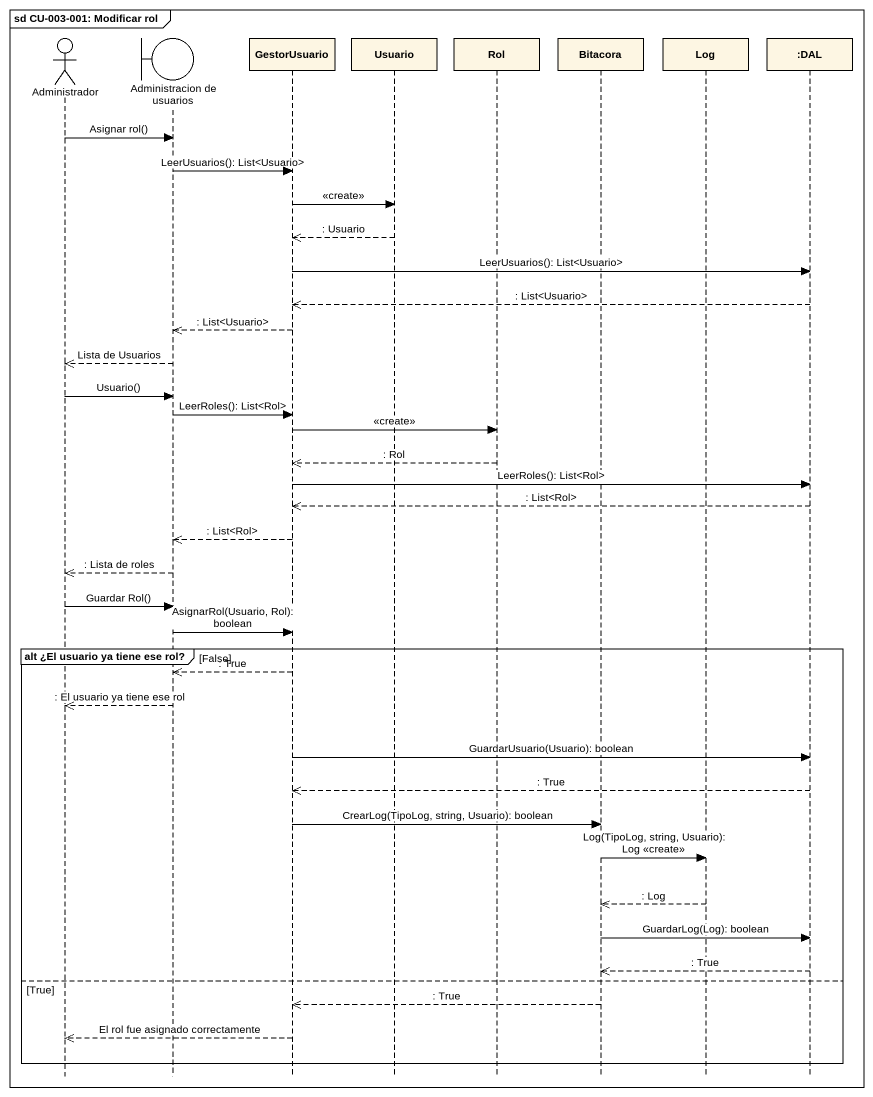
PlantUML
@startuml
mainframe sd CU-003-001: Modificar rol
hide footbox
actor Administrador
boundary "Administracion de usuarios" as Administracion_de_usuarios
participant GestorUsuario
participant Usuario
participant Rol
participant Bitacora
participant Log
participant ":DAL" as DAL

Administrador -> Administracion_de_usuarios : Asignar rol()
Administracion_de_usuarios -> GestorUsuario : LeerUsuarios(): List<Usuario>
GestorUsuario -> Usuario : <<create>>
Usuario -->> GestorUsuario : : Usuario
GestorUsuario -> DAL : LeerUsuarios(): List<Usuario>
DAL -->> GestorUsuario : : List<Usuario>
GestorUsuario -->> Administracion_de_usuarios : : List<Usuario>
Administracion_de_usuarios -->> Administrador : Lista de Usuarios
Administrador -> Administracion_de_usuarios : Usuario()
Administracion_de_usuarios -> GestorUsuario : LeerRoles(): List<Rol>
GestorUsuario -> Rol : <<create>>
Rol -->> GestorUsuario : : Rol
GestorUsuario -> DAL : LeerRoles(): List<Rol>
DAL -->> GestorUsuario : : List<Rol>
GestorUsuario -->> Administracion_de_usuarios : : List<Rol>
Administracion_de_usuarios -->> Administrador : : Lista de roles
Administrador -> Administracion_de_usuarios : Guardar Rol()
Administracion_de_usuarios -> GestorUsuario : AsignarRol(Usuario, Rol): boolean
group alt ¿El usuario ya tiene ese rol? [False]
  GestorUsuario -->> Administracion_de_usuarios : : True
  Administracion_de_usuarios -->> Administrador : : El usuario ya tiene ese rol
  GestorUsuario -> DAL : GuardarUsuario(Usuario): boolean
  DAL -->> GestorUsuario : : True
  GestorUsuario -> Bitacora : CrearLog(TipoLog, string, Usuario): boolean
  Bitacora -> Log : Log(TipoLog, string, Usuario): Log <<create>>
  Log -->> Bitacora : : Log
  Bitacora -> DAL : GuardarLog(Log): boolean
  DAL -->> Bitacora : : True
else True
  Bitacora -->> GestorUsuario : : True
  GestorUsuario -->> Administrador : El rol fue asignado correctamente
end
@enduml
